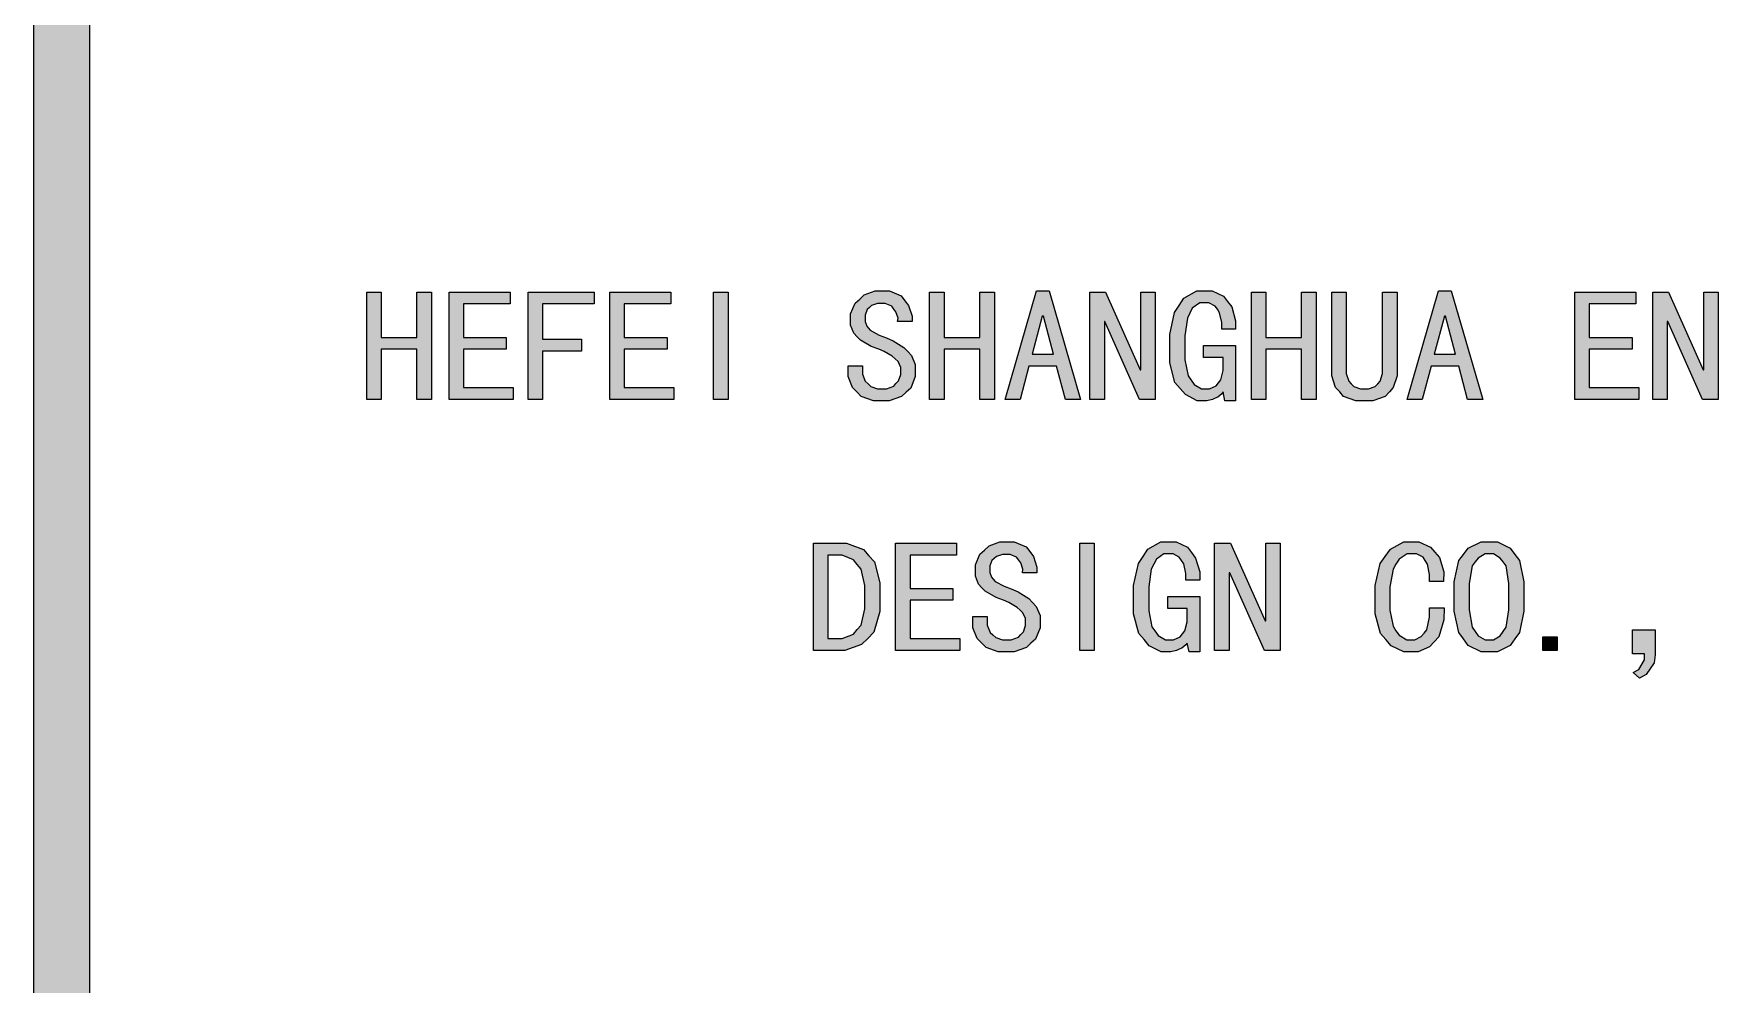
# Model space of a CAD drawing. Header units: millimetres. Extents: x 0 to 829, y 0 to 570.
# Drawn here: x 749.03 to 778.01, y 499.64 to 516 of the extents above; entities that cross this region are included whole.
import ezdxf

# ---------------------------------------------------------------- set-up
doc = ezdxf.new("R2010")
doc.units = ezdxf.units.MM

msp = doc.modelspace()

# ---------------------------------------------------------------- hatches: boundary and pattern name
h = msp.add_hatch(color=0)
h.dxf.hatch_style = 2
h.paths.add_polyline_path([(749.987917, 9.599083), (749.028361, 9.599083), (749.028361, 560.48275), (749.987917, 560.48275)])
h = msp.add_hatch(color=0)
h.dxf.hatch_style = 2
h.paths.add_polyline_path([(755.87225, 509.703917), (755.621778, 509.703917), (755.621778, 510.568222), (755.007944, 510.568222), (755.007944, 509.703917), (754.757472, 509.703917), (754.757472, 511.552472), (755.007944, 511.552472), (755.007944, 510.772833), (755.621778, 510.772833), (755.621778, 511.552472), (755.87225, 511.552472)])
h = msp.add_hatch(color=0)
h.dxf.hatch_style = 2
h.paths.add_polyline_path([(757.276306, 509.703917), (756.175639, 509.703917), (756.175639, 511.552472), (757.223389, 511.552472), (757.223389, 511.347861), (756.422583, 511.347861), (756.422583, 510.772833), (757.156361, 510.772833), (757.156361, 510.568222), (756.422583, 510.568222), (756.422583, 509.908528), (757.276306, 509.908528)])
h = msp.add_hatch(color=0)
h.dxf.hatch_style = 2
h.paths.add_polyline_path([(758.669778, 511.347861), (757.784306, 511.347861), (757.784306, 510.741083), (758.454583, 510.741083), (758.454583, 510.536472), (757.784306, 510.536472), (757.784306, 509.703917), (757.537361, 509.703917), (757.537361, 511.552472), (758.669778, 511.552472)])
h = msp.add_hatch(color=0)
h.dxf.hatch_style = 2
h.paths.add_polyline_path([(760.042083, 509.703917), (758.941417, 509.703917), (758.941417, 511.552472), (759.989167, 511.552472), (759.989167, 511.347861), (759.188361, 511.347861), (759.188361, 510.772833), (759.925667, 510.772833), (759.925667, 510.568222), (759.188361, 510.568222), (759.188361, 509.908528), (760.042083, 509.908528)])
h = msp.add_hatch(color=0)
h.dxf.hatch_style = 2
h.paths.add_polyline_path([(760.973417, 509.703917), (760.722944, 509.703917), (760.722944, 511.552472), (760.973417, 511.552472)])
h = msp.add_hatch(color=0)
h.dxf.hatch_style = 2
h.paths.add_polyline_path([(764.194278, 510.2225), (764.194278, 510.099028), (764.116667, 509.901472), (764.035528, 509.827389), (763.957917, 509.753306), (763.74625, 509.68275), (763.608667, 509.68275), (763.474611, 509.68275), (763.262944, 509.756833), (763.188861, 509.834444), (763.114778, 509.908528), (763.037167, 510.099028), (763.037167, 510.211917), (763.037167, 510.286), (763.287639, 510.286), (763.287639, 510.2225), (763.287639, 510.141361), (763.3335, 510.017889), (763.382889, 509.975556), (763.432278, 509.929694), (763.545167, 509.887361), (763.608667, 509.887361), (763.696861, 509.887361), (763.823861, 509.933222), (763.862667, 509.979083), (763.905, 510.024944), (763.943806, 510.134306), (763.943806, 510.201333), (763.943806, 510.25425), (763.897944, 510.356556), (763.848556, 510.402417), (763.799167, 510.448278), (763.658056, 510.529417), (763.566333, 510.568222), (763.435806, 510.617611), (763.252361, 510.723444), (763.195917, 510.783417), (763.135944, 510.843389), (763.0795, 510.9845), (763.0795, 511.065639), (763.0795, 511.178528), (763.160639, 511.361972), (763.23825, 511.432528), (763.315861, 511.503083), (763.502833, 511.573639), (763.608667, 511.573639), (763.749778, 511.573639), (763.954389, 511.488972), (764.014361, 511.404306), (764.077861, 511.323167), (764.141361, 511.139722), (764.141361, 511.044472), (763.890889, 511.044472), (763.897944, 511.104444), (763.862667, 511.210278), (763.827389, 511.259667), (763.788583, 511.309056), (763.679222, 511.358444), (763.608667, 511.358444), (763.545167, 511.358444), (763.442861, 511.323167), (763.404056, 511.287889), (763.368778, 511.252611), (763.329972, 511.157361), (763.329972, 511.097389), (763.329972, 511.048), (763.358194, 510.966861), (763.389944, 510.931583), (763.418167, 510.896306), (763.573389, 510.811639), (763.696861, 510.76225), (763.816806, 510.712861), (764.00025, 510.596444), (764.06375, 510.529417), (764.130778, 510.462389), (764.194278, 510.307167)])
h = msp.add_hatch(color=0)
h.dxf.hatch_style = 2
h.paths.add_polyline_path([(765.556, 509.703917), (765.305528, 509.703917), (765.305528, 510.568222), (764.691694, 510.568222), (764.691694, 509.703917), (764.441222, 509.703917), (764.441222, 511.552472), (764.691694, 511.552472), (764.691694, 510.772833), (765.305528, 510.772833), (765.305528, 511.552472), (765.556, 511.552472)])
h = msp.add_hatch(color=0)
h.paths.add_polyline_path([(767.037667, 509.703917), (766.776611, 509.703917), (766.624917, 510.275417), (766.148667, 510.275417), (766.0005, 509.703917), (765.739444, 509.703917), (766.279194, 511.573639), (766.497917, 511.573639)])
h.paths.add_polyline_path([(766.572, 510.483556), (766.399139, 511.139722), (766.377972, 511.139722), (766.205111, 510.483556)])
h = msp.add_hatch(color=0)
h.dxf.hatch_style = 2
h.paths.add_polyline_path([(768.321778, 509.703917), (768.053667, 509.703917), (767.457472, 511.044472), (767.446889, 511.044472), (767.446889, 509.703917), (767.199944, 509.703917), (767.199944, 511.552472), (767.468056, 511.552472), (768.06425, 510.211917), (768.074833, 510.211917), (768.074833, 511.552472), (768.321778, 511.552472)])
h = msp.add_hatch(color=0)
h.dxf.hatch_style = 2
h.paths.add_polyline_path([(769.704667, 509.68275), (769.521222, 509.68275), (769.489472, 509.834444), (769.468306, 509.799167), (769.401278, 509.74625), (769.355417, 509.725083), (769.309556, 509.703917), (769.210778, 509.68275), (769.154333, 509.68275), (769.041444, 509.68275), (768.840361, 509.788583), (768.748639, 509.894417), (768.660444, 509.996722), (768.57225, 510.335389), (768.57225, 510.568222), (768.57225, 510.822222), (768.653389, 511.199694), (768.734528, 511.323167), (768.815667, 511.450167), (769.037917, 511.573639), (769.1755, 511.573639), (769.3025, 511.573639), (769.496528, 511.481917), (769.567083, 511.390194), (769.637639, 511.298472), (769.704667, 511.058583), (769.704667, 510.913944), (769.468306, 510.913944), (769.468306, 511.026833), (769.4295, 511.196167), (769.394222, 511.256139), (769.355417, 511.312583), (769.246056, 511.369028), (769.1755, 511.369028), (769.090833, 511.369028), (768.960306, 511.277306), (768.917972, 511.189111), (768.875639, 511.100917), (768.829778, 510.801056), (768.829778, 510.589389), (768.829778, 510.388306), (768.886222, 510.113139), (768.939139, 510.039056), (768.992056, 509.961444), (769.119056, 509.887361), (769.186083, 509.887361), (769.256639, 509.887361), (769.369528, 509.940278), (769.408333, 509.989667), (769.450667, 510.042583), (769.489472, 510.201333), (769.489472, 510.307167), (769.489472, 510.427111), (769.154333, 510.427111), (769.154333, 510.631722), (769.704667, 510.631722)])
h = msp.add_hatch(color=0)
h.dxf.hatch_style = 2
h.paths.add_polyline_path([(771.091083, 509.703917), (770.840611, 509.703917), (770.840611, 510.568222), (770.226778, 510.568222), (770.226778, 509.703917), (769.976306, 509.703917), (769.976306, 511.552472), (770.226778, 511.552472), (770.226778, 510.772833), (770.840611, 510.772833), (770.840611, 511.552472), (771.091083, 511.552472)])
h = msp.add_hatch(color=0)
h.dxf.hatch_style = 2
h.paths.add_polyline_path([(772.484556, 510.243667), (772.484556, 510.113139), (772.417528, 509.908528), (772.3505, 509.834444), (772.279944, 509.756833), (772.068278, 509.68275), (771.923639, 509.68275), (771.775472, 509.68275), (771.563806, 509.756833), (771.496778, 509.834444), (771.426222, 509.908528), (771.359194, 510.113139), (771.359194, 510.243667), (771.359194, 511.552472), (771.609667, 511.552472), (771.609667, 510.243667), (771.609667, 510.151944), (771.652, 510.017889), (771.694333, 509.975556), (771.736667, 509.929694), (771.853083, 509.887361), (771.923639, 509.887361), (771.990667, 509.887361), (772.107083, 509.929694), (772.149417, 509.975556), (772.19175, 510.017889), (772.234083, 510.151944), (772.234083, 510.243667), (772.234083, 511.552472), (772.484556, 511.552472)])
h = msp.add_hatch(color=0)
h.paths.add_polyline_path([(773.955639, 509.703917), (773.694583, 509.703917), (773.542889, 510.275417), (773.066639, 510.275417), (772.914944, 509.703917), (772.657417, 509.703917), (773.197167, 511.573639), (773.412361, 511.573639)])
h.paths.add_polyline_path([(773.489972, 510.483556), (773.317111, 511.139722), (773.295944, 511.139722), (773.123083, 510.483556)])
h = msp.add_hatch(color=0)
h.dxf.hatch_style = 2
h.paths.add_polyline_path([(776.643806, 509.703917), (775.543139, 509.703917), (775.543139, 511.552472), (776.590889, 511.552472), (776.590889, 511.347861), (775.790083, 511.347861), (775.790083, 510.772833), (776.527389, 510.772833), (776.527389, 510.568222), (775.790083, 510.568222), (775.790083, 509.908528), (776.643806, 509.908528)])
h = msp.add_hatch(color=0)
h.dxf.hatch_style = 2
h.paths.add_polyline_path([(778.009056, 509.703917), (777.737417, 509.703917), (777.141222, 511.044472), (777.130639, 511.044472), (777.130639, 509.703917), (776.883694, 509.703917), (776.883694, 511.552472), (777.151806, 511.552472), (777.748, 510.211917), (777.758583, 510.211917), (777.758583, 511.552472), (778.009056, 511.552472)])
h = msp.add_hatch(color=0)
h.paths.add_polyline_path([(763.583972, 506.303139), (763.583972, 506.056194), (763.481667, 505.699889), (763.375833, 505.594056), (763.27, 505.488222), (762.98425, 505.385917), (762.807861, 505.385917), (762.440972, 505.385917), (762.440972, 507.230944), (762.807861, 507.230944), (763.008944, 507.230944), (763.30175, 507.125111), (763.397, 507.01575), (763.49225, 506.909917), (763.583972, 506.550083)])
h.paths.add_polyline_path([(763.326444, 506.303139), (763.326444, 506.504222), (763.262944, 506.782917), (763.195917, 506.864056), (763.132417, 506.945194), (762.938389, 507.026333), (762.807861, 507.026333), (762.687917, 507.026333), (762.687917, 505.590528), (762.807861, 505.590528), (762.938389, 505.590528), (763.132417, 505.668139), (763.195917, 505.74575), (763.262944, 505.823361), (763.326444, 506.102056)])
h = msp.add_hatch(color=0)
h.dxf.hatch_style = 2
h.paths.add_polyline_path([(764.959806, 505.385917), (763.855611, 505.385917), (763.855611, 507.230944), (764.903361, 507.230944), (764.903361, 507.026333), (764.106083, 507.026333), (764.106083, 506.454833), (764.839861, 506.454833), (764.839861, 506.250222), (764.106083, 506.250222), (764.106083, 505.590528), (764.959806, 505.590528)])
h = msp.add_hatch(color=0)
h.dxf.hatch_style = 2
h.paths.add_polyline_path([(766.342694, 505.9045), (766.342694, 505.7775), (766.265083, 505.579944), (766.183944, 505.509389), (766.106333, 505.435306), (765.894667, 505.361222), (765.757083, 505.361222), (765.623028, 505.361222), (765.411361, 505.438833), (765.337278, 505.512917), (765.259667, 505.590528), (765.185583, 505.7775), (765.185583, 505.893917), (765.185583, 505.968), (765.432528, 505.968), (765.432528, 505.9045), (765.432528, 505.823361), (765.481917, 505.696361), (765.531306, 505.654028), (765.580694, 505.611694), (765.693583, 505.569361), (765.757083, 505.569361), (765.845278, 505.569361), (765.972278, 505.615222), (766.011083, 505.661083), (766.053417, 505.706944), (766.092222, 505.816306), (766.092222, 505.879806), (766.092222, 505.93625), (766.042833, 506.035028), (765.996972, 506.080889), (765.947583, 506.12675), (765.806472, 506.211417), (765.71475, 506.250222), (765.584222, 506.296083), (765.39725, 506.405444), (765.340806, 506.465417), (765.284361, 506.525389), (765.227917, 506.6665), (765.227917, 506.747639), (765.227917, 506.860528), (765.305528, 507.043972), (765.386667, 507.114528), (765.464278, 507.185083), (765.65125, 507.255639), (765.757083, 507.255639), (765.898194, 507.255639), (766.102806, 507.170972), (766.162778, 507.086306), (766.226278, 507.001639), (766.28625, 506.821722), (766.28625, 506.722944), (766.039306, 506.722944), (766.042833, 506.782917), (766.011083, 506.892278), (765.975806, 506.941667), (765.937, 506.991056), (765.827639, 507.036917), (765.757083, 507.036917), (765.693583, 507.036917), (765.591278, 507.001639), (765.552472, 506.966361), (765.513667, 506.931083), (765.478389, 506.839361), (765.478389, 506.779389), (765.478389, 506.73), (765.506611, 506.645333), (765.534833, 506.610056), (765.566583, 506.574778), (765.721806, 506.493639), (765.845278, 506.44425), (765.965222, 506.394861), (766.148667, 506.278444), (766.212167, 506.211417), (766.275667, 506.144389), (766.342694, 505.989167)])
h = msp.add_hatch(color=0)
h.dxf.hatch_style = 2
h.paths.add_polyline_path([(767.2705, 505.385917), (767.023556, 505.385917), (767.023556, 507.230944), (767.2705, 507.230944)])
h = msp.add_hatch(color=0)
h.dxf.hatch_style = 2
h.paths.add_polyline_path([(769.087306, 505.361222), (768.903861, 505.361222), (768.872111, 505.512917), (768.850944, 505.481167), (768.780389, 505.42825), (768.734528, 505.407083), (768.688667, 505.385917), (768.589889, 505.361222), (768.536972, 505.361222), (768.424083, 505.361222), (768.219472, 505.467056), (768.131278, 505.572889), (768.043083, 505.678722), (767.951361, 506.017389), (767.951361, 506.250222), (767.951361, 506.504222), (768.0325, 506.881694), (768.113639, 507.005167), (768.194778, 507.128639), (768.417028, 507.255639), (768.558139, 507.255639), (768.681611, 507.255639), (768.875639, 507.163917), (768.946194, 507.072194), (769.01675, 506.976944), (769.087306, 506.740583), (769.087306, 506.595944), (768.850944, 506.595944), (768.850944, 506.708833), (768.812139, 506.878167), (768.773333, 506.934611), (768.734528, 506.991056), (768.628694, 507.0475), (768.558139, 507.0475), (768.469944, 507.0475), (768.342944, 506.959306), (768.297083, 506.871111), (768.25475, 506.782917), (768.212417, 506.483056), (768.212417, 506.271389), (768.212417, 506.070306), (768.265333, 505.795139), (768.31825, 505.721056), (768.374694, 505.643444), (768.498167, 505.569361), (768.568722, 505.569361), (768.639278, 505.569361), (768.748639, 505.61875), (768.790972, 505.671667), (768.829778, 505.721056), (768.872111, 505.879806), (768.872111, 505.989167), (768.872111, 506.109111), (768.536972, 506.109111), (768.536972, 506.313722), (769.087306, 506.313722)])
h = msp.add_hatch(color=0)
h.dxf.hatch_style = 2
h.paths.add_polyline_path([(770.470194, 505.385917), (770.202083, 505.385917), (769.605889, 506.722944), (769.595306, 506.722944), (769.595306, 505.385917), (769.344833, 505.385917), (769.344833, 507.230944), (769.616472, 507.230944), (770.212667, 505.893917), (770.22325, 505.893917), (770.22325, 507.230944), (770.470194, 507.230944)])
h = msp.add_hatch(color=0)
h.dxf.hatch_style = 2
h.paths.add_polyline_path([(773.292417, 506.119694), (773.285361, 505.915083), (773.200694, 505.622278), (773.119556, 505.534083), (773.038417, 505.449417), (772.844389, 505.361222), (772.727972, 505.361222), (772.600972, 505.361222), (772.378722, 505.467056), (772.287, 505.572889), (772.195278, 505.678722), (772.103556, 506.017389), (772.103556, 506.250222), (772.103556, 506.504222), (772.19175, 506.881694), (772.279944, 507.005167), (772.371667, 507.128639), (772.600972, 507.255639), (772.742083, 507.255639), (772.8585, 507.255639), (773.056056, 507.163917), (773.133667, 507.075722), (773.214806, 506.987528), (773.285361, 506.737056), (773.281833, 506.574778), (773.041944, 506.574778), (773.041944, 506.691194), (773.006667, 506.871111), (772.967861, 506.931083), (772.929056, 506.991056), (772.816167, 507.0475), (772.742083, 507.0475), (772.653889, 507.0475), (772.516306, 506.959306), (772.463389, 506.871111), (772.414, 506.782917), (772.361083, 506.483056), (772.361083, 506.271389), (772.361083, 506.077361), (772.414, 505.802194), (772.463389, 505.724583), (772.516306, 505.646972), (772.650361, 505.569361), (772.727972, 505.569361), (772.787944, 505.569361), (772.897306, 505.625806), (772.946694, 505.68225), (772.996083, 505.738694), (773.041944, 505.957417), (773.041944, 506.119694)])
h = msp.add_hatch(color=0)
h.paths.add_polyline_path([(774.664722, 506.313722), (774.664722, 506.059722), (774.587111, 505.696361), (774.505972, 505.583472), (774.428361, 505.474111), (774.209639, 505.361222), (774.068528, 505.361222), (773.930944, 505.361222), (773.708694, 505.474111), (773.627556, 505.583472), (773.546417, 505.696361), (773.465278, 506.059722), (773.465278, 506.313722), (773.465278, 506.567722), (773.546417, 506.931083), (773.627556, 507.036917), (773.708694, 507.146278), (773.930944, 507.255639), (774.068528, 507.255639), (774.209639, 507.255639), (774.428361, 507.146278), (774.505972, 507.036917), (774.587111, 506.931083), (774.664722, 506.567722)])
h.paths.add_polyline_path([(774.403667, 506.313722), (774.403667, 506.5395), (774.357806, 506.839361), (774.308417, 506.909917), (774.259028, 506.976944), (774.139083, 507.0475), (774.068528, 507.0475), (773.997972, 507.0475), (773.878028, 506.976944), (773.825111, 506.909917), (773.775722, 506.839361), (773.722806, 506.5395), (773.722806, 506.313722), (773.722806, 506.087944), (773.775722, 505.788083), (773.825111, 505.714), (773.878028, 505.639917), (773.997972, 505.569361), (774.068528, 505.569361), (774.139083, 505.569361), (774.259028, 505.639917), (774.308417, 505.714), (774.357806, 505.788083), (774.403667, 506.087944)])
h = msp.add_hatch(color=0)
h.dxf.hatch_style = 2
h.paths.add_polyline_path([(776.534444, 505.742222), (776.9225, 505.742222), (776.9225, 505.308306), (776.908389, 505.17425), (776.770806, 504.973167), (776.654389, 504.909667), (776.545028, 505.004917), (776.643806, 505.061361), (776.739056, 505.223639), (776.739056, 505.329472), (776.534444, 505.329472)])
h = msp.add_hatch(color=0)
h.dxf.hatch_style = 2
h.paths.add_polyline_path([(775.236222, 505.385917), (774.989278, 505.385917), (774.989278, 505.622278), (775.236222, 505.622278)])

# ---------------------------------------------------------------- linework, layer by layer
at = {"color": 0, "lineweight": 0}
for points in [[(749.987917, 9.599083), (749.028361, 9.599083), (749.028361, 560.48275), (749.987917, 560.48275)], [(755.87225, 509.703917), (755.621778, 509.703917), (755.621778, 510.568222), (755.007944, 510.568222), (755.007944, 509.703917), (754.757472, 509.703917), (754.757472, 511.552472), (755.007944, 511.552472), (755.007944, 510.772833), (755.621778, 510.772833), (755.621778, 511.552472), (755.87225, 511.552472)], [(757.276306, 509.703917), (756.175639, 509.703917), (756.175639, 511.552472), (757.223389, 511.552472), (757.223389, 511.347861), (756.422583, 511.347861), (756.422583, 510.772833), (757.156361, 510.772833), (757.156361, 510.568222), (756.422583, 510.568222), (756.422583, 509.908528), (757.276306, 509.908528)], [(758.669778, 511.347861), (757.784306, 511.347861), (757.784306, 510.741083), (758.454583, 510.741083), (758.454583, 510.536472), (757.784306, 510.536472), (757.784306, 509.703917), (757.537361, 509.703917), (757.537361, 511.552472), (758.669778, 511.552472)], [(760.042083, 509.703917), (758.941417, 509.703917), (758.941417, 511.552472), (759.989167, 511.552472), (759.989167, 511.347861), (759.188361, 511.347861), (759.188361, 510.772833), (759.925667, 510.772833), (759.925667, 510.568222), (759.188361, 510.568222), (759.188361, 509.908528), (760.042083, 509.908528)], [(760.973417, 509.703917), (760.722944, 509.703917), (760.722944, 511.552472), (760.973417, 511.552472)], [(764.194278, 510.2225), (764.194278, 510.099028), (764.116667, 509.901472), (764.035528, 509.827389), (763.957917, 509.753306), (763.74625, 509.68275), (763.608667, 509.68275), (763.474611, 509.68275), (763.262944, 509.756833), (763.188861, 509.834444), (763.114778, 509.908528), (763.037167, 510.099028), (763.037167, 510.211917), (763.037167, 510.286), (763.287639, 510.286), (763.287639, 510.2225), (763.287639, 510.141361), (763.3335, 510.017889), (763.382889, 509.975556), (763.432278, 509.929694), (763.545167, 509.887361), (763.608667, 509.887361), (763.696861, 509.887361), (763.823861, 509.933222), (763.862667, 509.979083), (763.905, 510.024944), (763.943806, 510.134306), (763.943806, 510.201333), (763.943806, 510.25425), (763.897944, 510.356556), (763.848556, 510.402417), (763.799167, 510.448278), (763.658056, 510.529417), (763.566333, 510.568222), (763.435806, 510.617611), (763.252361, 510.723444), (763.195917, 510.783417), (763.135944, 510.843389), (763.0795, 510.9845), (763.0795, 511.065639), (763.0795, 511.178528), (763.160639, 511.361972), (763.23825, 511.432528), (763.315861, 511.503083), (763.502833, 511.573639), (763.608667, 511.573639), (763.749778, 511.573639), (763.954389, 511.488972), (764.014361, 511.404306), (764.077861, 511.323167), (764.141361, 511.139722), (764.141361, 511.044472), (763.890889, 511.044472), (763.897944, 511.104444), (763.862667, 511.210278), (763.827389, 511.259667), (763.788583, 511.309056), (763.679222, 511.358444), (763.608667, 511.358444), (763.545167, 511.358444), (763.442861, 511.323167), (763.404056, 511.287889), (763.368778, 511.252611), (763.329972, 511.157361), (763.329972, 511.097389), (763.329972, 511.048), (763.358194, 510.966861), (763.389944, 510.931583), (763.418167, 510.896306), (763.573389, 510.811639), (763.696861, 510.76225), (763.816806, 510.712861), (764.00025, 510.596444), (764.06375, 510.529417), (764.130778, 510.462389), (764.194278, 510.307167)], [(765.556, 509.703917), (765.305528, 509.703917), (765.305528, 510.568222), (764.691694, 510.568222), (764.691694, 509.703917), (764.441222, 509.703917), (764.441222, 511.552472), (764.691694, 511.552472), (764.691694, 510.772833), (765.305528, 510.772833), (765.305528, 511.552472), (765.556, 511.552472)], [(767.037667, 509.703917), (766.776611, 509.703917), (766.624917, 510.275417), (766.148667, 510.275417), (766.0005, 509.703917), (765.739444, 509.703917), (766.279194, 511.573639), (766.497917, 511.573639)], [(768.321778, 509.703917), (768.053667, 509.703917), (767.457472, 511.044472), (767.446889, 511.044472), (767.446889, 509.703917), (767.199944, 509.703917), (767.199944, 511.552472), (767.468056, 511.552472), (768.06425, 510.211917), (768.074833, 510.211917), (768.074833, 511.552472), (768.321778, 511.552472)], [(769.704667, 509.68275), (769.521222, 509.68275), (769.489472, 509.834444), (769.468306, 509.799167), (769.401278, 509.74625), (769.355417, 509.725083), (769.309556, 509.703917), (769.210778, 509.68275), (769.154333, 509.68275), (769.041444, 509.68275), (768.840361, 509.788583), (768.748639, 509.894417), (768.660444, 509.996722), (768.57225, 510.335389), (768.57225, 510.568222), (768.57225, 510.822222), (768.653389, 511.199694), (768.734528, 511.323167), (768.815667, 511.450167), (769.037917, 511.573639), (769.1755, 511.573639), (769.3025, 511.573639), (769.496528, 511.481917), (769.567083, 511.390194), (769.637639, 511.298472), (769.704667, 511.058583), (769.704667, 510.913944), (769.468306, 510.913944), (769.468306, 511.026833), (769.4295, 511.196167), (769.394222, 511.256139), (769.355417, 511.312583), (769.246056, 511.369028), (769.1755, 511.369028), (769.090833, 511.369028), (768.960306, 511.277306), (768.917972, 511.189111), (768.875639, 511.100917), (768.829778, 510.801056), (768.829778, 510.589389), (768.829778, 510.388306), (768.886222, 510.113139), (768.939139, 510.039056), (768.992056, 509.961444), (769.119056, 509.887361), (769.186083, 509.887361), (769.256639, 509.887361), (769.369528, 509.940278), (769.408333, 509.989667), (769.450667, 510.042583), (769.489472, 510.201333), (769.489472, 510.307167), (769.489472, 510.427111), (769.154333, 510.427111), (769.154333, 510.631722), (769.704667, 510.631722)], [(771.091083, 509.703917), (770.840611, 509.703917), (770.840611, 510.568222), (770.226778, 510.568222), (770.226778, 509.703917), (769.976306, 509.703917), (769.976306, 511.552472), (770.226778, 511.552472), (770.226778, 510.772833), (770.840611, 510.772833), (770.840611, 511.552472), (771.091083, 511.552472)], [(772.484556, 510.243667), (772.484556, 510.113139), (772.417528, 509.908528), (772.3505, 509.834444), (772.279944, 509.756833), (772.068278, 509.68275), (771.923639, 509.68275), (771.775472, 509.68275), (771.563806, 509.756833), (771.496778, 509.834444), (771.426222, 509.908528), (771.359194, 510.113139), (771.359194, 510.243667), (771.359194, 511.552472), (771.609667, 511.552472), (771.609667, 510.243667), (771.609667, 510.151944), (771.652, 510.017889), (771.694333, 509.975556), (771.736667, 509.929694), (771.853083, 509.887361), (771.923639, 509.887361), (771.990667, 509.887361), (772.107083, 509.929694), (772.149417, 509.975556), (772.19175, 510.017889), (772.234083, 510.151944), (772.234083, 510.243667), (772.234083, 511.552472), (772.484556, 511.552472)], [(773.955639, 509.703917), (773.694583, 509.703917), (773.542889, 510.275417), (773.066639, 510.275417), (772.914944, 509.703917), (772.657417, 509.703917), (773.197167, 511.573639), (773.412361, 511.573639)], [(776.643806, 509.703917), (775.543139, 509.703917), (775.543139, 511.552472), (776.590889, 511.552472), (776.590889, 511.347861), (775.790083, 511.347861), (775.790083, 510.772833), (776.527389, 510.772833), (776.527389, 510.568222), (775.790083, 510.568222), (775.790083, 509.908528), (776.643806, 509.908528)], [(778.009056, 509.703917), (777.737417, 509.703917), (777.141222, 511.044472), (777.130639, 511.044472), (777.130639, 509.703917), (776.883694, 509.703917), (776.883694, 511.552472), (777.151806, 511.552472), (777.748, 510.211917), (777.758583, 510.211917), (777.758583, 511.552472), (778.009056, 511.552472)], [(766.572, 510.483556), (766.399139, 511.139722), (766.377972, 511.139722), (766.205111, 510.483556)], [(773.489972, 510.483556), (773.317111, 511.139722), (773.295944, 511.139722), (773.123083, 510.483556)], [(763.583972, 506.303139), (763.583972, 506.056194), (763.481667, 505.699889), (763.375833, 505.594056), (763.27, 505.488222), (762.98425, 505.385917), (762.807861, 505.385917), (762.440972, 505.385917), (762.440972, 507.230944), (762.807861, 507.230944), (763.008944, 507.230944), (763.30175, 507.125111), (763.397, 507.01575), (763.49225, 506.909917), (763.583972, 506.550083)], [(764.959806, 505.385917), (763.855611, 505.385917), (763.855611, 507.230944), (764.903361, 507.230944), (764.903361, 507.026333), (764.106083, 507.026333), (764.106083, 506.454833), (764.839861, 506.454833), (764.839861, 506.250222), (764.106083, 506.250222), (764.106083, 505.590528), (764.959806, 505.590528)], [(766.342694, 505.9045), (766.342694, 505.7775), (766.265083, 505.579944), (766.183944, 505.509389), (766.106333, 505.435306), (765.894667, 505.361222), (765.757083, 505.361222), (765.623028, 505.361222), (765.411361, 505.438833), (765.337278, 505.512917), (765.259667, 505.590528), (765.185583, 505.7775), (765.185583, 505.893917), (765.185583, 505.968), (765.432528, 505.968), (765.432528, 505.9045), (765.432528, 505.823361), (765.481917, 505.696361), (765.531306, 505.654028), (765.580694, 505.611694), (765.693583, 505.569361), (765.757083, 505.569361), (765.845278, 505.569361), (765.972278, 505.615222), (766.011083, 505.661083), (766.053417, 505.706944), (766.092222, 505.816306), (766.092222, 505.879806), (766.092222, 505.93625), (766.042833, 506.035028), (765.996972, 506.080889), (765.947583, 506.12675), (765.806472, 506.211417), (765.71475, 506.250222), (765.584222, 506.296083), (765.39725, 506.405444), (765.340806, 506.465417), (765.284361, 506.525389), (765.227917, 506.6665), (765.227917, 506.747639), (765.227917, 506.860528), (765.305528, 507.043972), (765.386667, 507.114528), (765.464278, 507.185083), (765.65125, 507.255639), (765.757083, 507.255639), (765.898194, 507.255639), (766.102806, 507.170972), (766.162778, 507.086306), (766.226278, 507.001639), (766.28625, 506.821722), (766.28625, 506.722944), (766.039306, 506.722944), (766.042833, 506.782917), (766.011083, 506.892278), (765.975806, 506.941667), (765.937, 506.991056), (765.827639, 507.036917), (765.757083, 507.036917), (765.693583, 507.036917), (765.591278, 507.001639), (765.552472, 506.966361), (765.513667, 506.931083), (765.478389, 506.839361), (765.478389, 506.779389), (765.478389, 506.73), (765.506611, 506.645333), (765.534833, 506.610056), (765.566583, 506.574778), (765.721806, 506.493639), (765.845278, 506.44425), (765.965222, 506.394861), (766.148667, 506.278444), (766.212167, 506.211417), (766.275667, 506.144389), (766.342694, 505.989167)], [(767.2705, 505.385917), (767.023556, 505.385917), (767.023556, 507.230944), (767.2705, 507.230944)], [(769.087306, 505.361222), (768.903861, 505.361222), (768.872111, 505.512917), (768.850944, 505.481167), (768.780389, 505.42825), (768.734528, 505.407083), (768.688667, 505.385917), (768.589889, 505.361222), (768.536972, 505.361222), (768.424083, 505.361222), (768.219472, 505.467056), (768.131278, 505.572889), (768.043083, 505.678722), (767.951361, 506.017389), (767.951361, 506.250222), (767.951361, 506.504222), (768.0325, 506.881694), (768.113639, 507.005167), (768.194778, 507.128639), (768.417028, 507.255639), (768.558139, 507.255639), (768.681611, 507.255639), (768.875639, 507.163917), (768.946194, 507.072194), (769.01675, 506.976944), (769.087306, 506.740583), (769.087306, 506.595944), (768.850944, 506.595944), (768.850944, 506.708833), (768.812139, 506.878167), (768.773333, 506.934611), (768.734528, 506.991056), (768.628694, 507.0475), (768.558139, 507.0475), (768.469944, 507.0475), (768.342944, 506.959306), (768.297083, 506.871111), (768.25475, 506.782917), (768.212417, 506.483056), (768.212417, 506.271389), (768.212417, 506.070306), (768.265333, 505.795139), (768.31825, 505.721056), (768.374694, 505.643444), (768.498167, 505.569361), (768.568722, 505.569361), (768.639278, 505.569361), (768.748639, 505.61875), (768.790972, 505.671667), (768.829778, 505.721056), (768.872111, 505.879806), (768.872111, 505.989167), (768.872111, 506.109111), (768.536972, 506.109111), (768.536972, 506.313722), (769.087306, 506.313722)], [(770.470194, 505.385917), (770.202083, 505.385917), (769.605889, 506.722944), (769.595306, 506.722944), (769.595306, 505.385917), (769.344833, 505.385917), (769.344833, 507.230944), (769.616472, 507.230944), (770.212667, 505.893917), (770.22325, 505.893917), (770.22325, 507.230944), (770.470194, 507.230944)], [(773.292417, 506.119694), (773.285361, 505.915083), (773.200694, 505.622278), (773.119556, 505.534083), (773.038417, 505.449417), (772.844389, 505.361222), (772.727972, 505.361222), (772.600972, 505.361222), (772.378722, 505.467056), (772.287, 505.572889), (772.195278, 505.678722), (772.103556, 506.017389), (772.103556, 506.250222), (772.103556, 506.504222), (772.19175, 506.881694), (772.279944, 507.005167), (772.371667, 507.128639), (772.600972, 507.255639), (772.742083, 507.255639), (772.8585, 507.255639), (773.056056, 507.163917), (773.133667, 507.075722), (773.214806, 506.987528), (773.285361, 506.737056), (773.281833, 506.574778), (773.041944, 506.574778), (773.041944, 506.691194), (773.006667, 506.871111), (772.967861, 506.931083), (772.929056, 506.991056), (772.816167, 507.0475), (772.742083, 507.0475), (772.653889, 507.0475), (772.516306, 506.959306), (772.463389, 506.871111), (772.414, 506.782917), (772.361083, 506.483056), (772.361083, 506.271389), (772.361083, 506.077361), (772.414, 505.802194), (772.463389, 505.724583), (772.516306, 505.646972), (772.650361, 505.569361), (772.727972, 505.569361), (772.787944, 505.569361), (772.897306, 505.625806), (772.946694, 505.68225), (772.996083, 505.738694), (773.041944, 505.957417), (773.041944, 506.119694)], [(774.664722, 506.313722), (774.664722, 506.059722), (774.587111, 505.696361), (774.505972, 505.583472), (774.428361, 505.474111), (774.209639, 505.361222), (774.068528, 505.361222), (773.930944, 505.361222), (773.708694, 505.474111), (773.627556, 505.583472), (773.546417, 505.696361), (773.465278, 506.059722), (773.465278, 506.313722), (773.465278, 506.567722), (773.546417, 506.931083), (773.627556, 507.036917), (773.708694, 507.146278), (773.930944, 507.255639), (774.068528, 507.255639), (774.209639, 507.255639), (774.428361, 507.146278), (774.505972, 507.036917), (774.587111, 506.931083), (774.664722, 506.567722)], [(763.326444, 506.303139), (763.326444, 506.504222), (763.262944, 506.782917), (763.195917, 506.864056), (763.132417, 506.945194), (762.938389, 507.026333), (762.807861, 507.026333), (762.687917, 507.026333), (762.687917, 505.590528), (762.807861, 505.590528), (762.938389, 505.590528), (763.132417, 505.668139), (763.195917, 505.74575), (763.262944, 505.823361), (763.326444, 506.102056)], [(774.403667, 506.313722), (774.403667, 506.5395), (774.357806, 506.839361), (774.308417, 506.909917), (774.259028, 506.976944), (774.139083, 507.0475), (774.068528, 507.0475), (773.997972, 507.0475), (773.878028, 506.976944), (773.825111, 506.909917), (773.775722, 506.839361), (773.722806, 506.5395), (773.722806, 506.313722), (773.722806, 506.087944), (773.775722, 505.788083), (773.825111, 505.714), (773.878028, 505.639917), (773.997972, 505.569361), (774.068528, 505.569361), (774.139083, 505.569361), (774.259028, 505.639917), (774.308417, 505.714), (774.357806, 505.788083), (774.403667, 506.087944)], [(776.534444, 505.742222), (776.9225, 505.742222), (776.9225, 505.308306), (776.908389, 505.17425), (776.770806, 504.973167), (776.654389, 504.909667), (776.545028, 505.004917), (776.643806, 505.061361), (776.739056, 505.223639), (776.739056, 505.329472), (776.534444, 505.329472)], [(775.236222, 505.385917), (774.989278, 505.385917), (774.989278, 505.622278), (775.236222, 505.622278)]]:
    msp.add_lwpolyline(points, close=True, dxfattribs=at)

doc.saveas('drawing.dxf')
